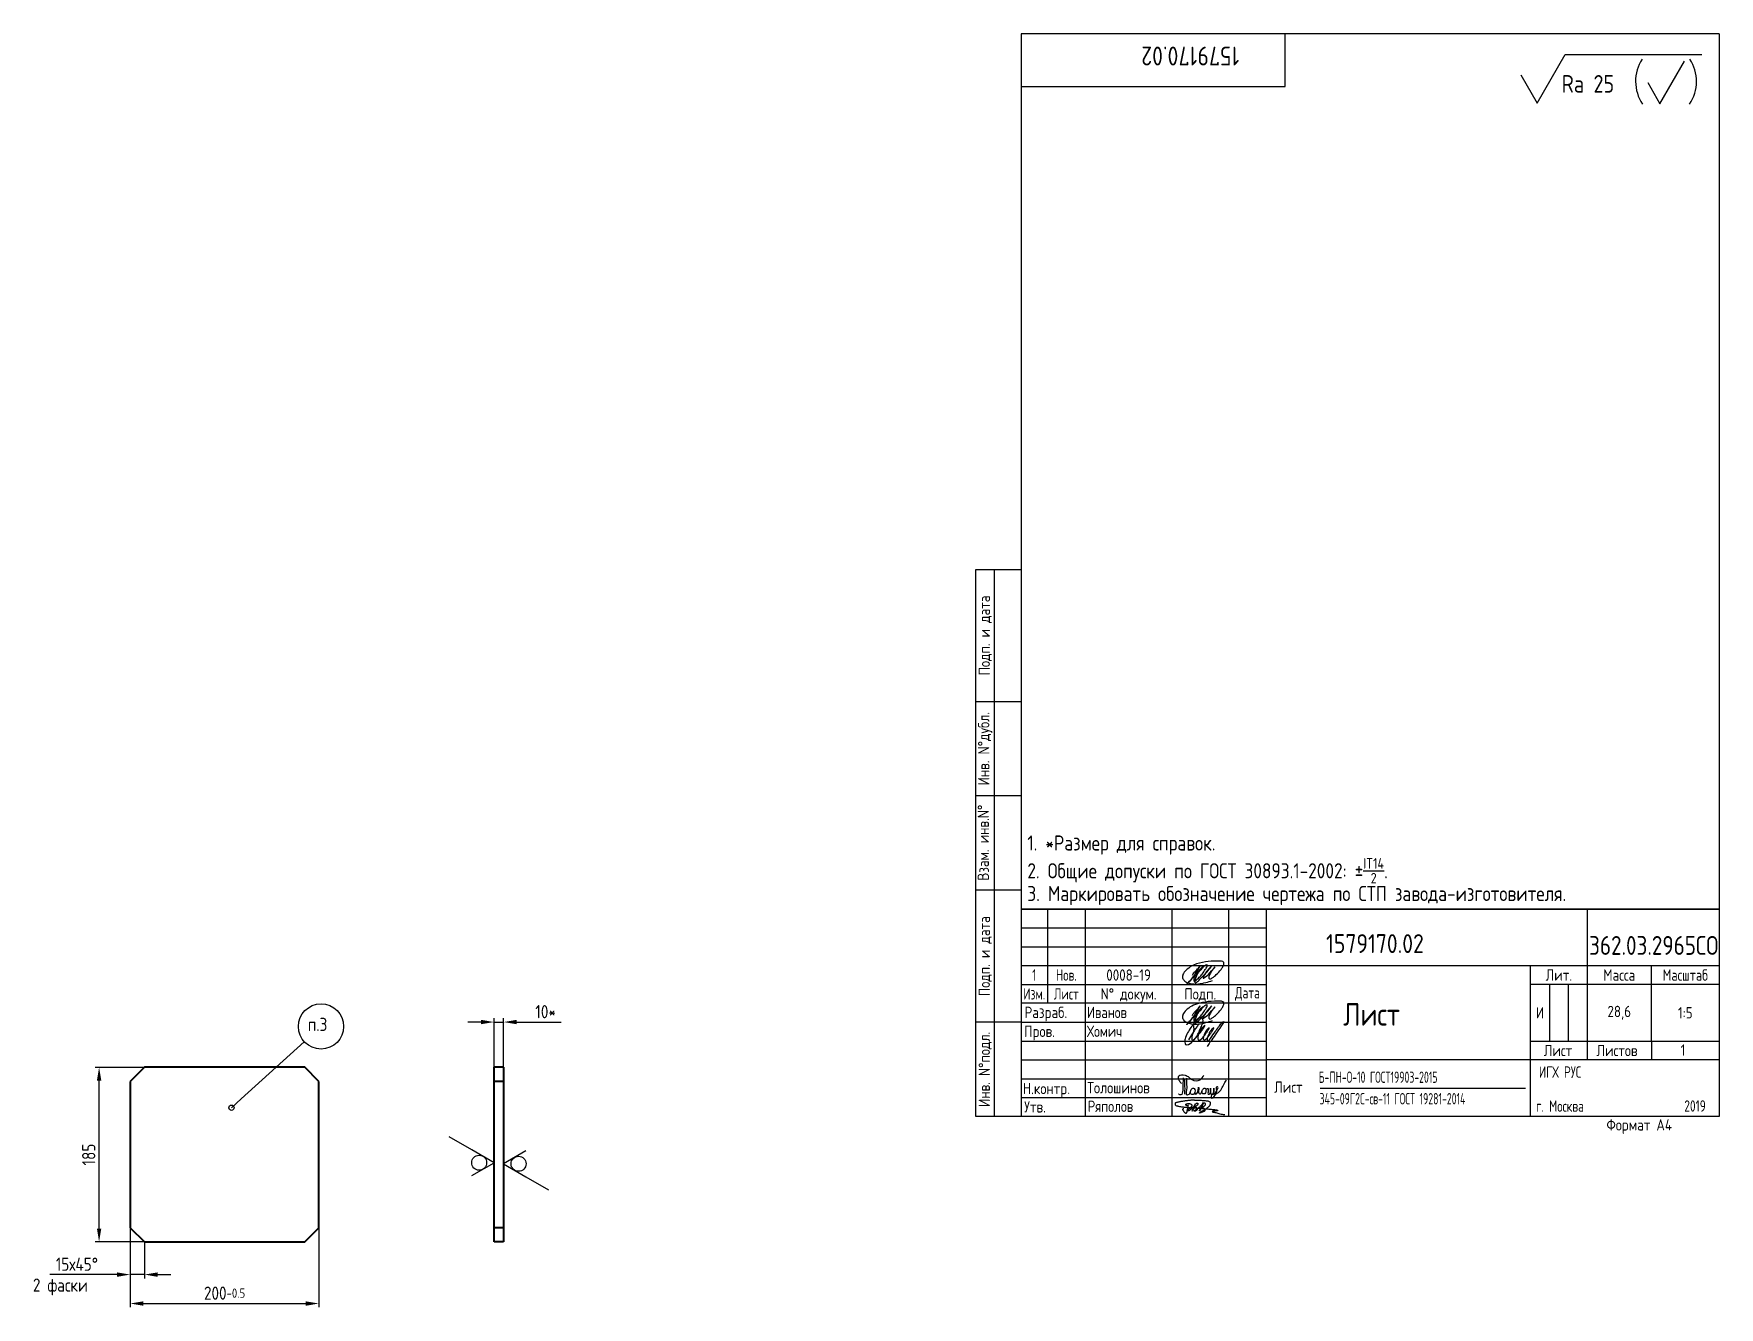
# Model space of a CAD drawing. Header units: millimetres. Extents: x 20 to 467, y 58 to 396.
# The model-space entities are those that its viewports show. They can reach past a viewport. Long polylines and large blocks are cut down to what shows.
import ezdxf
from ezdxf.enums import TextEntityAlignment as Align

# ---------------------------------------------------------------- set-up
doc = ezdxf.new("R2010")
doc.units = ezdxf.units.MM
for name, color, linetype in [('12_SURFACE_FINISH', 7, 'Continuous'), ('Bord', 1, 'Continuous'), ('Cont', 6, 'Continuous'), ('Dim', 7, 'Continuous'), ('Text', 3, 'Continuous'), ('Textb', 6, 'Continuous'), ('Подписи', 10, 'Continuous')]:
    doc.layers.add(name, color=color, linetype=linetype)
doc.layers.add('Con', color=6, linetype='Continuous', lineweight=40)
doc.layers.add('Основные', color=5, linetype='Continuous', lineweight=40)
doc.styles.add('Style1', font='romans.shx', dxfattribs={"width": 0.8})
doc.dimstyles.new('DIMSTYLE_1$0', dxfattribs={"dimtxt": 3.5, "dimasz": 3.5, "dimexe": 1, "dimexo": 0, "dimgap": 1, "dimtad": 1, "dimdec": 1, "dimlfac": 5, "dimtxsty": 'Style1', "dimcen": 0.09, "dimadec": 1, "dimazin": 2, "dimtp": 0.8, "dimtm": 0.8, "dimtfac": 1, "dimtdec": 1, "dimtofl": 0, "dimtmove": 0, "dimatfit": 3, "dimfxl": 1, "dimtolj": 1, "dimarcsym": 0})

# ---------------------------------------------------------------- blocks, each defined once
blk = doc.blocks.new('*D6')
at = {"layer": 'Defpoints', "color": 0, "transparency": 16777216}
for p in [(45.92, 79.06), (95.92, 79.06), (95.92, 58.96)]:
    blk.add_point(p, dxfattribs=at)
at = {"layer": 'Dim', "color": 0, "lineweight": -2, "transparency": 16777216}
for p, q in [((45.92, 79.06), (45.92, 57.96)), ((95.92, 79.06), (95.92, 57.96)), ((49.42, 58.96), (92.42, 58.96))]:
    blk.add_line(p, q, dxfattribs=at)
at = {"layer": 'Dim', "color": 0, "transparency": 16777216}
for points in [[(49.42, 59.54), (49.42, 58.37), (45.92, 58.96)], [(92.42, 59.54), (92.42, 58.37), (95.92, 58.96)]]:
    blk.add_solid(points, dxfattribs=at)
at = {"layer": 'Dim', "color": 0, "transparency": 16777216, "insert": (70.92, 61.71), "char_height": 3.5, "attachment_point": 5, "style": 'Style1'}
blk.add_mtext('\\A1;200{}{\\H0.71x;\\C3;-0.5}', dxfattribs=at)
blk = doc.blocks.new('*D7')
at = {"layer": 'Defpoints', "color": 0, "transparency": 16777216}
for p in [(37.67, 121.56), (49.67, 121.56), (49.67, 75.31)]:
    blk.add_point(p, dxfattribs=at)
at = {"layer": 'Dim', "color": 0, "lineweight": -2, "transparency": 16777216}
for p, q in [((49.67, 121.56), (36.67, 121.56)), ((37.67, 78.81), (37.67, 118.06)), ((49.67, 75.31), (36.67, 75.31))]:
    blk.add_line(p, q, dxfattribs=at)
at = {"layer": 'Dim', "color": 0, "transparency": 16777216}
for points in [[(37.09, 118.06), (38.25, 118.06), (37.67, 121.56)], [(37.09, 78.81), (38.25, 78.81), (37.67, 75.31)]]:
    blk.add_solid(points, dxfattribs=at)
at = {"layer": 'Dim', "color": 0, "transparency": 16777216, "insert": (34.92, 98.44), "char_height": 3.5, "attachment_point": 5, "rotation": 90, "style": 'Style1'}
blk.add_mtext('\\A1;185', dxfattribs=at)
blk = doc.blocks.new('*D4')
at = {"layer": 'Defpoints', "color": 0, "transparency": 16777216}
for p in [(45.92, 79.06), (49.67, 75.31), (45.92, 66.63)]:
    blk.add_point(p, dxfattribs=at)
at = {"layer": 'Dim', "color": 0, "lineweight": -2, "transparency": 16777216}
for p, q in [((45.92, 79.06), (45.92, 65.63)), ((49.67, 75.31), (49.67, 65.63)), ((42.42, 66.63), (24.65, 66.63)), ((49.67, 66.63), (45.92, 66.63)), ((53.17, 66.63), (56.67, 66.63))]:
    blk.add_line(p, q, dxfattribs=at)
at = {"layer": 'Dim', "color": 0, "transparency": 16777216}
for points in [[(42.42, 67.21), (42.42, 66.04), (45.92, 66.63)], [(53.17, 67.21), (53.17, 66.04), (49.67, 66.63)]]:
    blk.add_solid(points, dxfattribs=at)
at = {"layer": 'Dim', "color": 0, "transparency": 16777216, "insert": (31.79, 69.38), "char_height": 3.5, "attachment_point": 5, "style": 'Style1'}
blk.add_mtext('\\A1;15х45%%D', dxfattribs=at)
blk = doc.blocks.new('_DOTBLANK')
at = {"color": 0, "linetype": 'ByBlock'}
blk.add_line((-1, 0), (0, 0), dxfattribs=at)
blk.add_circle((0, 0), 0.2, dxfattribs=at)
blk = doc.blocks.new('*D5')
at = {"layer": 'Defpoints', "color": 0, "transparency": 16777216}
for p in [(144.83, 133.56), (142.33, 121.56), (144.83, 121.56)]:
    blk.add_point(p, dxfattribs=at)
at = {"layer": 'Dim', "color": 0, "lineweight": -2, "transparency": 16777216}
for p, q in [((142.33, 121.56), (142.33, 134.56)), ((144.83, 121.56), (144.83, 134.56)), ((138.83, 133.56), (135.33, 133.56)), ((142.33, 133.56), (144.83, 133.56)), ((148.33, 133.56), (160.1, 133.56))]:
    blk.add_line(p, q, dxfattribs=at)
at = {"layer": 'Dim', "color": 0, "transparency": 16777216}
for points in [[(138.83, 134.15), (138.83, 132.98), (142.33, 133.56)], [(148.33, 134.15), (148.33, 132.98), (144.83, 133.56)]]:
    blk.add_solid(points, dxfattribs=at)
at = {"layer": 'Dim', "color": 0, "transparency": 16777216, "insert": (155.97, 136.31), "char_height": 3.5, "attachment_point": 5, "style": 'Style1'}
blk.add_mtext('\\A1;10*', dxfattribs=at)
blk = doc.blocks.new('A$C63F45750')
at = {"layer": 'Text'}
for points, knots in [([(3.17, 2.37), (3.12, 2.38), (3.04, 2.41), (2.94, 2.5), (2.85, 2.57), (2.79, 2.69), (2.87, 2.77), (2.99, 2.84), (3.16, 2.89), (3.36, 2.93), (3.6, 2.95), (3.82, 2.92), (4.05, 2.87), (4.25, 2.78), (4.45, 2.63), (4.46, 2.42), (4.38, 2.26), (4.28, 2.1), (4.17, 1.94), (4.03, 1.78), (3.89, 1.62), (3.75, 1.52), (3.63, 1.43), (3.49, 1.36), (3.35, 1.3), (3.24, 1.25), (3.16, 1.21), (3.12, 1.15), (3.19, 1.1), (3.27, 1.09), (3.4, 1.07), (3.55, 1.07), (3.72, 1.12), (3.92, 1.19), (4.1, 1.34), (4.26, 1.51), (4.44, 1.65), (4.59, 1.81), (4.74, 1.93), (4.84, 2.04), (4.93, 2.14), (5.07, 2.29), (5.19, 2.53), (5.28, 2.68), (5.35, 2.96), (5.23, 2.66), (5.2, 2.44), (5.04, 2.09), (4.95, 1.81), (4.86, 1.57), (4.75, 1.31), (4.67, 1.12), (4.46, 0.78), (4.62, 1.17), (4.71, 1.45), (4.88, 1.74), (5.01, 2), (5.08, 2.19), (5.19, 2.4), (5.32, 2.58), (5.4, 2.75), (5.52, 2.89), (5.65, 3.04), (5.85, 3.1), (6.02, 3.03), (6.08, 2.87), (6.03, 2.7), (5.9, 2.51), (5.7, 2.37), (5.55, 2.23), (5.4, 2.17), (5.31, 2.12), (5.12, 2.09), (5.35, 2.07), (5.48, 2), (5.64, 1.93), (5.75, 1.8), (5.85, 1.67), (5.89, 1.54), (5.89, 1.37), (5.8, 1.2), (5.63, 1.06), (5.41, 0.94), (5.23, 0.86), (5.02, 0.92), (5.13, 1.1), (5.28, 1.16), (5.44, 1.27), (5.61, 1.36), (5.74, 1.46), (5.86, 1.53), (5.95, 1.61), (6.05, 1.69), (6.15, 1.77), (6.28, 1.87), (6.46, 2.02), (6.65, 2.19), (6.83, 2.37), (6.98, 2.49), (7.11, 2.61), (7.2, 2.74), (7.32, 2.84), (7.42, 2.97), (7.48, 3.08), (7.48, 3.27), (7.34, 3.08), (7.28, 2.94), (7.18, 2.69), (7.1, 2.46), (7, 2.22), (6.93, 1.98), (6.83, 1.78), (6.73, 1.55), (6.67, 1.34), (6.6, 1.14), (6.56, 1.03), (6.39, 0.99), (6.62, 1.33), (6.75, 1.54), (6.93, 1.87), (7.05, 2.08), (7.18, 2.32), (7.33, 2.6), (7.47, 2.89), (7.6, 3.07), (7.79, 3.18), (7.95, 3.01), (8, 2.81), (7.99, 2.62), (7.94, 2.46), (7.83, 2.33), (7.69, 2.22), (7.53, 2.11), (7.37, 2.03), (7.21, 1.99), (7.11, 1.97), (6.89, 1.98), (7.07, 1.94), (7.15, 1.9), (7.27, 1.88), (7.39, 1.84), (7.52, 1.81), (7.62, 1.72), (7.7, 1.62), (7.78, 1.51), (7.83, 1.39), (7.87, 1.26), (7.88, 1.13), (7.86, 0.99), (7.75, 0.88), (7.6, 0.77), (7.4, 0.73), (7.19, 0.66), (6.97, 0.55), (6.71, 0.48), (6.57, 0.44), (6.42, 0.42), (6.52, 0.58), (6.61, 0.64), (6.81, 0.78), (7.06, 0.89), (7.33, 1.04), (7.55, 1.16), (7.7, 1.24), (7.84, 1.32), (7.99, 1.43), (8.21, 1.58), (8.48, 1.76), (8.74, 1.95), (8.97, 2.12), (9.1, 2.29), (9.23, 2.44), (9.3, 2.6), (9.37, 2.74), (9.42, 2.92), (9.45, 3.13), (9.21, 3.48), (8.67, 3.59), (8.09, 3.63), (7.57, 3.66), (7.06, 3.74), (6.57, 3.75), (6.09, 3.74), (5.67, 3.78), (5.28, 3.78), (4.96, 3.81), (4.65, 3.83), (4.31, 3.82), (3.97, 3.79), (3.61, 3.74), (3.22, 3.67), (2.86, 3.66), (2.53, 3.61), (2.18, 3.52), (1.78, 3.54), (1.38, 3.37), (0.96, 3.35), (0.58, 3.24), (0.25, 3.19), (0.03, 3.06), (-0.03, 2.83), (0.02, 2.6), (0.26, 2.38), (0.59, 2.33), (1, 2.2), (1.48, 2.15), (1.93, 2.05), (2.35, 2.02), (2.72, 2.01), (3.11, 1.94), (3.68, 1.94), (4.25, 1.83), (4.91, 1.87), (5.53, 1.76), (6.13, 1.72), (6.73, 1.71), (7.32, 1.62), (7.99, 1.55), (8.64, 1.54), (9.16, 1.46), (9.61, 1.42), (10.03, 1.4), (10.41, 1.32), (10.73, 1.29), (11.01, 1.24), (11.18, 1.23), (11.42, 1.14), (11.18, 1.06), (11.01, 1.03), (10.71, 0.98), (10.37, 0.92), (10.1, 0.91), (9.65, 0.75), (10.22, 0.67), (10.54, 0.59), (11.08, 0.47), (11.61, 0.35), (12.17, 0.15), (12.64, 0.08), (12.98, 0.03), (13.11, 0.01), (13.18, 0)], [0, 0, 0, 0, 0.153866, 0.270441, 0.388867, 0.510533, 0.592156, 0.71333, 0.90842, 1.11344, 1.349254, 1.61246, 1.782219, 2.047249, 2.291879, 2.451528, 2.651081, 2.806158, 3.017979, 3.227348, 3.462381, 3.633009, 3.75766, 3.920516, 4.080796, 4.214529, 4.291786, 4.349969, 4.397594, 4.50822, 4.594826, 4.799244, 4.954392, 5.128468, 5.437537, 5.632649, 5.842485, 6.094987, 6.293219, 6.410959, 6.551192, 6.687808, 7.022147, 7.294342, 7.425356, 7.52079, 7.946481, 8.313051, 8.59833, 8.833695, 9.090496, 9.427695, 9.601191, 9.883219, 10.093306, 10.673943, 10.798776, 10.974628, 11.287247, 11.486184, 11.648652, 11.848902, 12.027194, 12.25348, 12.40059, 12.537783, 12.716293, 12.91523, 13.208551, 13.438489, 13.549668, 13.67779, 13.77127, 13.930001, 14.029091, 14.272112, 14.434836, 14.547084, 14.739051, 14.830983, 15.061241, 15.268922, 15.500489, 15.788979, 15.879568, 16.024283, 16.221854, 16.418714, 16.593102, 16.783247, 16.91018, 17.018213, 17.135263, 17.278205, 17.430482, 17.620087, 17.979626, 18.191789, 18.388716, 18.565718, 18.714854, 18.857929, 19.039974, 19.171375, 19.283034, 19.400085, 19.618058, 19.882245, 20.150781, 20.377854, 20.649532, 20.89723, 21.042543, 21.40016, 21.557817, 21.667145, 21.752781, 21.926256, 22.412297, 22.813145, 22.961412, 23.171289, 23.607257, 23.940428, 24.110007, 24.291214, 24.48084, 24.697609, 24.904078, 25.034245, 25.218018, 25.407651, 25.573473, 25.787447, 25.930292, 26.051316, 26.18846, 26.285312, 26.406799, 26.52425, 26.630463, 26.793722, 26.898606, 27.029313, 27.171012, 27.314101, 27.419918, 27.580557, 27.709367, 27.829268, 28.024364, 28.266961, 28.41242, 28.705761, 28.989137, 29.187748, 29.233768, 29.332802, 29.529535, 29.667094, 30.039923, 30.332117, 30.61061, 30.769982, 30.856778, 31.109923, 31.313488, 31.656425, 32.066331, 32.296628, 32.49714, 32.710276, 32.891468, 33.014834, 33.177747, 33.444503, 33.618009, 34.409008, 34.914636, 35.419802, 35.95397, 36.458179, 36.88069, 37.388403, 37.738353, 38.034261, 38.353468, 38.693154, 39.037638, 39.391136, 39.787481, 40.203773, 40.488977, 40.784975, 41.26625, 41.668005, 42.070065, 42.499388, 42.869834, 43.079573, 43.213439, 43.554591, 43.717296, 44.153724, 44.506336, 45.019111, 45.587859, 45.90191, 46.270392, 46.703958, 47.093115, 47.952647, 48.44014, 49.079253, 49.808223, 50.268654, 50.851051, 51.604831, 52.298429, 52.776925, 53.1907, 53.661988, 54.042386, 54.348524, 54.616841, 54.853814, 54.983777, 55.126096, 55.333328, 55.613101, 56.008732, 56.315809, 56.59982, 56.87931, 57.399251, 57.889617, 58.432507, 59.066698, 59.660314, 59.862668, 60.07277, 60.07277, 60.07277, 60.07277]), ([(2.31, 1.53), (2.26, 1.52), (2.17, 1.51), (2.06, 1.48), (1.93, 1.38), (2.07, 1.25), (2.14, 1.11), (2.26, 0.93), (2.39, 0.72), (2.57, 0.54), (2.71, 0.44), (2.86, 0.4), (3.02, 0.43), (3.14, 0.54), (3.21, 0.79), (3.25, 1.07), (3.31, 1.4), (3.35, 1.67), (3.38, 1.92), (3.47, 2.19), (3.5, 2.43), (3.54, 2.59), (3.56, 2.64)], [0, 0, 0, 0, 0.15847, 0.269731, 0.363591, 0.555514, 0.688037, 0.848606, 1.204359, 1.433632, 1.58673, 1.729549, 1.880686, 2.057874, 2.19169, 2.63505, 2.928153, 3.184121, 3.441863, 3.696117, 4.025873, 4.178055, 4.178055, 4.178055, 4.178055])]:
    blk.add_open_spline(points, degree=3, knots=knots, dxfattribs=at)
blk = doc.blocks.new('A$C4F4A4F5D')
at = {"layer": 'Основные', "lineweight": 25}
for points, knots in [([(0.76, 2.84), (0.53, 3.07), (0.02, 3.58), (-0.25, 5.26), (1.65, 5.12), (2.72, 4.57), (3.71, 3.46), (5.71, 3.44), (6.39, 4.52), (6.67, 4.97)], [0, 0, 0, 0, 0.995549, 2.196439, 3.853213, 4.970011, 6.02292, 8.170898, 9.705386, 9.705386, 9.705386, 9.705386]), ([(1.19, 4.34), (1.17, 3.4), (1.13, 2.06), (0.98, -0.44), (0.2, -0.16), (0.03, -0.03), (0, 0)], [0, 0, 0, 0, 3.274293, 4.654149, 5.171803, 5.30168, 5.30168, 5.30168, 5.30168]), ([(1.58, 3.74), (1.58, 3.25), (1.58, 2.32), (1.61, 1.07), (1.55, 0.31), (1.53, 0)], [0, 0, 0, 0, 1.453969, 2.804084, 3.740223, 3.740223, 3.740223, 3.740223]), ([(2.1, 4.21), (2.1, 3.72), (2.08, 2.67), (2.22, 1.45), (1.71, -0.56), (3.23, 0.14), (3.06, 1.09), (3.85, 1.74), (4.43, 1.17), (4.31, 0.54), (4.11, -0.15), (3.33, -0.21), (3.11, 0.28), (3.13, 0.53), (3.14, 0.66)], [0, 0, 0, 0, 1.402041, 3.063923, 4.415037, 5.298701, 6.374637, 7.087927, 7.603499, 8.330482, 8.911132, 9.613125, 9.996533, 10.366919, 10.366919, 10.366919, 10.366919]), ([(4.28, 0.44), (4.31, 0.37), (4.37, 0.25), (4.41, 0.06), (4.62, -0.05), (5, 0.18), (5.14, 0.84), (5.2, 1.3), (5.31, 2.06), (5.31, 1.17), (5.3, 0.78), (5.2, 0.26), (5.58, -0.01), (5.91, 0.16), (6.08, 0.5), (6.26, 0.9), (6.43, 1.31), (6.72, 1.59), (7.17, 1.58), (7.18, 1.05), (7.31, 0.57), (6.99, 0.02), (6.34, -0.02), (6.17, 0.51), (6.24, 0.79), (6.27, 0.92)], [0, 0, 0, 0, 0.247339, 0.413433, 0.559308, 0.874045, 1.558567, 2.392422, 2.645523, 3.22433, 3.719885, 4.231527, 4.573657, 4.879974, 5.190145, 5.704595, 6.19318, 6.529505, 6.863422, 7.269696, 7.83948, 8.395909, 8.926487, 9.378613, 9.791445, 9.791445, 9.791445, 9.791445]), ([(7.18, 1.27), (7.27, 1.3), (7.44, 1.37), (7.78, 1.56), (7.87, 1.06), (7.83, 0.71), (7.66, -0.05), (8.07, 0.01), (8.43, 0.12), (8.39, 0.68), (8.46, 1.9), (8.39, 0.94), (8.43, 0.6), (8.37, 0.05), (8.74, 0.07), (9.11, -0.03), (9.26, 0.49), (9.33, 0.95), (9.27, 1.34), (9.32, 1.77), (9.28, 0.91), (9.34, 0.6), (9.2, 0.14), (9.65, -0.01), (9.83, 0.61), (10.14, 1.03), (10.6, 1.72), (9.95, 2.11), (9.91, 1.23), (10.07, 0.69), (9.92, 0), (9.35, -0.37), (8.95, -1.56), (8.34, 0.07), (10.28, -0.02), (11.26, 1.1), (11.82, 2.15), (12.24, 3.04), (12.52, 3.46), (12.65, 3.65)], [0, 0, 0, 0, 0.305783, 0.619019, 0.796582, 1.5526, 2.082394, 2.34716, 2.5822, 3.136594, 4.040413, 4.363654, 5.267311, 5.441668, 5.78494, 6.114287, 6.466434, 7.104395, 7.620812, 7.679251, 8.272982, 8.692439, 9.1059, 9.338721, 9.784511, 10.568279, 11.297869, 11.566962, 12.285888, 12.851793, 13.545205, 14.102749, 15.055561, 15.671649, 17.422398, 18.699613, 20.16544, 20.963871, 21.66672, 21.66672, 21.66672, 21.66672])]:
    blk.add_open_spline(points, degree=3, knots=knots, dxfattribs=at)
blk = doc.blocks.new('SYM_68_BL11', base_point=(382.01, 276.36))
at = {"layer": '12_SURFACE_FINISH', "color": 2, "linetype": 'Continuous'}
for p, q in [((361.75, 271.02), (369.18, 283.91)), ((369.18, 283.91), (405.36, 283.91)), ((397.52, 276.47), (400.77, 282.09)), ((357.42, 278.52), (361.75, 271.02)), ((391.02, 276.47), (394.27, 270.84)), ((394.27, 270.84), (397.52, 276.47))]:
    blk.add_line(p, q, dxfattribs=at)
for centre, start, end in [((398.55, 276.79), 146.7128, 214.1116), ((393.23, 276.79), 325.8884, 33.2872)]:
    blk.add_arc(centre, 10.74, start, end, dxfattribs=at)
at = {"layer": '12_SURFACE_FINISH', "color": 2, "linetype": 'Continuous', "style": 'Style1', "width": 0.8}
blk.add_text('Ra 25', height=4.667, dxfattribs=at).set_placement((368.23, 273.79))

msp = doc.modelspace()

# ---------------------------------------------------------------- linework, layer by layer
at = {"color": 7, "linetype": 'Continuous'}
msp.add_circle((96.460967, 132.396689), 6, dxfattribs=at)
at = {"layer": '12_SURFACE_FINISH', "color": 2, "linetype": 'Continuous'}
for p, q in [((142.333427, 96.271992), (142.333427, 117.813491)), ((144.833427, 105.876504), (144.833427, 117.813491)), ((136.403162, 99.695832), (130.451942, 103.131771)), ((142.333427, 96.271992), (136.403162, 99.695832)), ((150.763692, 99.413792), (144.833427, 95.989951)), ((136.403162, 92.848152), (142.333427, 96.271992)), ((144.833427, 95.989951), (150.763692, 92.566111)), ((150.763692, 92.566111), (156.714912, 89.130173))]:
    msp.add_line(p, q, dxfattribs=at)
for centre in [(138.364677, 96.271992), (148.802177, 95.989951)]:
    msp.add_circle(centre, 1.984375, dxfattribs=at)
at = {"layer": 'Bord'}
for p, q in [((281.926835, 158.524688), (346.926835, 158.524688)), ((281.926835, 153.524688), (346.926835, 153.524688)), ((281.926835, 148.524688), (346.926835, 148.524688)), ((421.926835, 143.524688), (421.926835, 128.524688)), ((426.926835, 143.524688), (426.926835, 128.524688)), ((281.926835, 133.524688), (346.926835, 133.524688)), ((281.926835, 128.524688), (346.926835, 128.524688)), ((281.926835, 123.524688), (346.926835, 123.524688)), ((281.926835, 118.524688), (346.926835, 118.524688)), ((281.926835, 113.524688), (346.926835, 113.524688))]:
    msp.add_line(p, q, dxfattribs=at)
at = {"layer": 'Con', "linetype": 'Continuous'}
for p, q in [((49.670723, 121.563491), (45.920723, 117.813491)), ((92.170723, 121.563491), (49.670723, 121.563491)), ((95.920723, 117.813491), (92.170723, 121.563491)), ((142.333427, 75.313491), (142.333427, 121.563491)), ((144.833427, 121.563491), (142.333427, 121.563491)), ((144.833427, 121.563491), (144.833427, 75.313491)), ((45.920723, 117.813491), (45.920723, 79.063491)), ((95.920723, 79.063491), (95.920723, 117.813491)), ((144.833427, 117.813491), (142.333427, 117.813491)), ((45.920723, 79.063491), (49.670723, 75.313491)), ((92.170723, 75.313491), (95.920723, 79.063491)), ((144.833427, 79.063491), (142.333427, 79.063491)), ((49.670723, 75.313491), (92.170723, 75.313491)), ((144.833427, 75.313491), (142.333427, 75.313491))]:
    msp.add_line(p, q, dxfattribs=at)
at = {"layer": 'Cont'}
for p, q in [((466.926835, 395.524688), (281.926835, 395.524688)), ((281.926835, 395.524688), (281.926835, 108.524688)), ((351.926835, 381.524688), (351.926835, 395.524688)), ((466.926835, 395.524688), (466.926835, 108.524688)), ((466.926835, 395.524688), (466.926835, 108.524688)), ((281.926835, 381.524688), (351.926835, 381.524688)), ((269.926835, 108.524688), (269.926835, 253.524688)), ((269.926835, 253.524688), (281.926835, 253.524688)), ((274.926835, 108.524688), (274.926835, 253.524688)), ((269.926835, 218.524688), (281.926835, 218.524688)), ((281.926835, 193.524688), (269.926835, 193.524688)), ((281.926835, 168.524688), (269.926835, 168.524688)), ((281.926835, 163.524688), (466.926835, 163.524688)), ((466.926835, 163.524688), (281.926835, 163.524688)), ((288.926835, 163.524688), (288.926835, 138.524688)), ((298.926835, 163.524688), (298.926835, 108.524688)), ((321.926835, 108.524688), (321.926835, 163.524688)), ((336.926835, 163.524688), (336.926835, 108.524688)), ((346.926835, 108.524688), (346.926835, 163.524688)), ((431.926835, 163.524688), (431.926835, 128.524688)), ((346.926835, 148.524688), (466.926835, 148.524688)), ((416.926835, 108.524688), (416.926835, 148.524688)), ((448.926835, 128.524688), (448.926835, 148.524688)), ((281.926835, 143.524688), (346.926835, 143.524688)), ((466.926835, 143.524688), (416.926835, 143.524688)), ((346.926835, 138.524688), (281.926835, 138.524688)), ((281.926835, 133.524688), (269.926835, 133.524688)), ((416.926835, 128.524688), (466.926835, 128.524688)), ((431.926835, 128.524688), (431.926835, 123.524688)), ((448.926835, 128.524688), (448.926835, 123.524688)), ((466.926835, 123.524688), (346.926835, 123.524688)), ((281.926835, 108.524688), (269.926835, 108.524688)), ((466.926835, 108.524688), (281.926835, 108.524688))]:
    msp.add_line(p, q, dxfattribs=at)
at = {"layer": 'Dim', "linetype": 'Continuous'}
msp.add_lwpolyline([(75.320937, 113.197572), (92.019331, 128.362849)], dxfattribs=at)
at = {"layer": 'Text'}
msp.add_line((361.141504, 116.043234), (415.548484, 116.043234), dxfattribs=at)
at = {"layer": 'Подписи'}
for points, knots in [([(330.217091, 148.322583), (329.725959, 147.874997), (328.867438, 147.092596), (328.059096, 145.80643), (327.569691, 144.948281), (327.801297, 144.307446), (328.499756, 144.837318), (329.1061, 145.319332), (330.014928, 146.341924), (330.688373, 147.399935), (331.148138, 148.038784), (331.357847, 148.821856), (330.622412, 148.517445), (330.063855, 148.09363), (329.441819, 147.261208), (328.762214, 146.586336), (328.40521, 145.775408), (328.072587, 144.981816), (327.972592, 144.429379), (328.015277, 143.825585), (328.742569, 144.315126), (329.421807, 145.037796), (330.726402, 146.304323), (331.60938, 147.241588), (332.997389, 149.137068), (330.979986, 146.83598), (330.609336, 146.346282), (330.067376, 144.994432), (331.435759, 146.023829), (331.798129, 146.436688), (333.875749, 148.762954), (332.429598, 147.207762), (332.050245, 146.399027), (331.547438, 145.590776), (331.855537, 144.797934), (332.868244, 145.438882), (333.748298, 146.171542), (334.770973, 147.225518), (335.439918, 148.232729), (336.032856, 149.729983), (333.191984, 149.771582), (330.913953, 149.559095), (327.938513, 148.967103), (326.050225, 147.725569), (324.955566, 146.65729), (324.586363, 145.500296), (325.066739, 144.435299), (326.119984, 143.922778), (327.444823, 143.61356), (329.037305, 143.632021), (330.832384, 143.992924), (332.030257, 144.382477), (332.612644, 144.571872)], [0, 0, 0, 0, 1.9755003058, 3.4532655901, 4.5996818389, 4.791472675, 5.1452375558, 6.4973846047, 7.6642721628, 9.0943063479, 10.114998139, 10.4597616246, 10.8115623888, 11.7920416686, 12.9597431511, 13.7676755857, 14.6604124839, 15.6050306156, 16.2454480121, 16.5720312816, 16.925794956, 18.1469007254, 20.185043749, 21.7893309009, 22.9510094769, 24.6267432072, 26.592473741, 27.0355578673, 27.4505844085, 30.0173640127, 31.4578119876, 32.5948328038, 33.885024293, 34.8044903629, 35.1920743722, 35.9844405449, 37.3730679663, 39.2077815611, 40.0665527497, 41.2487241093, 42.8519812036, 46.1968048054, 49.4054982102, 51.4228304852, 52.9586065349, 53.9067104121, 54.8595111752, 56.1758952969, 57.2489188692, 58.9506085164, 60.8911350828, 62.727304008, 62.727304008, 62.727304008, 62.727304008]), ([(327.338572, 145.946859), (327.493687, 146.234033), (327.850233, 146.894133), (328.656404, 147.437157), (329.919266, 149.381489), (327.713416, 145.778707), (327.069531, 144.918307), (325.260025, 142.804233), (327.413799, 145.429112), (328.314959, 146.165214), (328.821446, 146.578932)], [0, 0, 0, 0, 0.9496870478, 2.182955251, 3.2119337557, 5.8438975301, 8.0893629443, 9.2953032315, 11.1822639311, 13.6038184395, 13.6038184395, 13.6038184395, 13.6038184395]), ([(330.217091, 137.703483), (329.725959, 137.255897), (328.867438, 136.473496), (328.059096, 135.187329), (327.569691, 134.329181), (327.801297, 133.688346), (328.499756, 134.218218), (329.1061, 134.700232), (330.014928, 135.722824), (330.688373, 136.780835), (331.148138, 137.419684), (331.357847, 138.202756), (330.622412, 137.898345), (330.063855, 137.474529), (329.441819, 136.642108), (328.762214, 135.967236), (328.40521, 135.156308), (328.072587, 134.362716), (327.972592, 133.810279), (328.015277, 133.206485), (328.742569, 133.696026), (329.421807, 134.418696), (330.726402, 135.685223), (331.60938, 136.622488), (332.997389, 138.517968), (330.979986, 136.21688), (330.609336, 135.727182), (330.067376, 134.375332), (331.435759, 135.404729), (331.798129, 135.817588), (333.875749, 138.143854), (332.429598, 136.588661), (332.050245, 135.779927), (331.547438, 134.971676), (331.855537, 134.178834), (332.868244, 134.819782), (333.748298, 135.552441), (334.770973, 136.606418), (335.439918, 137.613629), (336.032856, 139.110883), (333.191984, 139.152482), (330.913953, 138.939995), (327.938513, 138.348003), (326.050225, 137.106469), (324.955566, 136.03819), (324.586363, 134.881196), (325.066739, 133.816198), (326.119984, 133.303677), (327.444823, 132.99446), (329.037305, 133.012921), (330.832384, 133.373824), (332.030257, 133.763377), (332.612644, 133.952772)], [0, 0, 0, 0, 1.9755003058, 3.4532655901, 4.5996818389, 4.791472675, 5.1452375558, 6.4973846047, 7.6642721628, 9.0943063479, 10.114998139, 10.4597616246, 10.8115623888, 11.7920416686, 12.9597431511, 13.7676755857, 14.6604124839, 15.6050306156, 16.2454480121, 16.5720312816, 16.925794956, 18.1469007254, 20.185043749, 21.7893309009, 22.9510094769, 24.6267432072, 26.592473741, 27.0355578673, 27.4505844085, 30.0173640127, 31.4578119876, 32.5948328038, 33.885024293, 34.8044903629, 35.1920743722, 35.9844405449, 37.3730679663, 39.2077815611, 40.0665527497, 41.2487241093, 42.8519812036, 46.1968048054, 49.4054982102, 51.4228304852, 52.9586065349, 53.9067104121, 54.8595111752, 56.1758952969, 57.2489188692, 58.9506085164, 60.8911350828, 62.727304008, 62.727304008, 62.727304008, 62.727304008]), ([(327.636957, 132.640116), (327.677206, 132.054141), (327.763005, 130.805021), (327.0136, 129.723879), (327.345489, 128.441676), (328.656988, 129.806798), (329.091735, 131.026303), (329.904417, 132.835392), (330.362407, 133.992712), (329.616244, 134.988331), (328.143202, 133.748896), (326.836195, 132.122636), (325.55992, 129.914104), (325.222726, 128.32682), (325.612389, 127.157674), (327.223328, 128.117895), (328.331007, 129.516495), (329.55141, 130.896853), (330.317426, 131.948354), (330.958411, 133.172004), (329.943868, 132.033874), (329.27342, 131.176297), (328.752385, 130.171084), (328.801184, 128.425781), (330.159492, 129.377338), (330.623161, 130.25362), (331.314864, 130.981822), (332.126574, 132.558224), (330.624425, 130.978417), (330.498614, 130.058159), (330.120692, 129.267113), (330.375935, 128.637143), (331.257585, 129.370087), (331.823944, 130.043843), (332.389038, 130.898949), (333.379084, 132.354358), (332.282843, 131.541189), (331.8576, 130.831979), (331.451373, 129.827601), (331.166213, 129.10271), (331.27935, 128.057177), (333.004766, 130.51445), (333.783613, 131.583086), (334.863861, 133.115878), (336.529864, 134.585204), (332.7951, 129.439888), (331.697172, 127.769007), (331.235844, 127.066935)], [0, 0, 0, 0, 1.694376966, 3.6118909173, 4.0773596193, 4.6044696891, 7.711907399, 8.8845575327, 10.5530205402, 11.0203133554, 12.0859440855, 14.8694269074, 18.302411864, 19.1950251345, 19.7973117892, 21.4479572782, 22.8457630108, 25.8335957441, 26.3838687116, 27.2553548311, 28.2725305527, 28.9079719656, 30.992725245, 31.7632380885, 32.8060583068, 34.2658968047, 35.0531587867, 36.1698697357, 37.3772043154, 38.7746868275, 39.5744284943, 39.8573709122, 40.4469005929, 41.9893109515, 42.8461580132, 44.0823139947, 44.7012102176, 45.6742939846, 46.9142556856, 47.7497256359, 48.2121396249, 49.3233803804, 53.08453821, 54.4889328136, 54.7941499451, 59.2738171203, 62.5201202604, 62.5201202604, 62.5201202604, 62.5201202604]), ([(327.338572, 135.327759), (327.493687, 135.614933), (327.850233, 136.275033), (328.656404, 136.818057), (329.919266, 138.762389), (327.713416, 135.159606), (327.069531, 134.299207), (325.260025, 132.185133), (327.413799, 134.810012), (328.314959, 135.546114), (328.821446, 135.959832)], [0, 0, 0, 0, 0.9496870478, 2.182955251, 3.2119337557, 5.8438975301, 8.0893629443, 9.2953032315, 11.1822639311, 13.6038184395, 13.6038184395, 13.6038184395, 13.6038184395]), ([(328.980144, 132.96927), (328.446697, 132.207156), (327.508619, 130.866964), (326.659869, 129.468675), (326.29377, 128.865538)], [0, 0, 0, 0, 2.7898194356, 4.9059520561, 4.9059520561, 4.9059520561, 4.9059520561])]:
    msp.add_open_spline(points, degree=3, knots=knots, dxfattribs=at)

# ---------------------------------------------------------------- block references
at = {"layer": '12_SURFACE_FINISH', "color": 2, "linetype": 'Continuous'}
msp.add_blockref('SYM_68_BL11', (438.944352, 382.472124), dxfattribs=at)
at = {"layer": 'Cont'}
msp.add_blockref('A$C63F45750', (322.733046, 109.020342), dxfattribs=at)
at = {"layer": 'Dim', "linetype": 'Continuous', "xscale": 3.500000000000001, "yscale": 3.500000000000001, "zscale": 3.500000000000001, "rotation": 222.24534396728345}
msp.add_blockref('_DOTBLANK', (72.729982, 110.844499), dxfattribs=at)
at = {"layer": 'Подписи'}
msp.add_blockref('A$C4F4A4F5D', (323.688521, 114.471186), dxfattribs=at)

# ---------------------------------------------------------------- texts
at = {"color": 2, "linetype": 'Continuous', "style": 'Style1', "width": 0.8}
msp.add_text('п.3', height=3.4999996, dxfattribs=at).set_placement((92.971169, 131.190584))
at = {"layer": 'Dim', "insert": (18.278831, 65.594988), "char_height": 3.5, "width": 21.7, "attachment_point": 1, "style": 'Style1'}
msp.add_mtext(' 2 фаски', dxfattribs=at)
at = {"layer": 'Text', "style": 'Style1', "width": 0.8}
for s, p in [('Подп. и дата', (272.426835, 236.024688)), ('Инв. N%%dдубл.', (272.426835, 206.024688)), ('Взам. инв.N%%d ', (271.925053, 181.904265)), ('Подп. и дата', (272.426835, 151.024688)), ('Инв. N%%dподл.', (272.426835, 121.024688))]:
    msp.add_text(s, height=3, rotation=90, dxfattribs=at).set_placement(p, align=Align.MIDDLE)
at = {"layer": 'Text', "style": 'Style1'}
for s, height, width, p in [('1579170.02', 5, 0.8, (362.741868, 151.859413)), ('Лист', 6, 0.8, (367.289971, 132.608584)), ('Разpаб.', 3, 0.8, (282.846553, 134.626544)), ('Иванов', 3, 0.77, (299.413125, 134.62345)), ('Пpов.', 3, 0.8, (282.762773, 129.602323)), ('Хомич', 3, 0.77, (299.413125, 129.62345)), ('Н.контp.', 3, 0.8, (282.389554, 114.445924)), ('Толошинов', 3, 0.8, (299.48113, 114.658835)), ('Лист', 3, 0.8, (349.008358, 114.824947)), ('Б-ПН-О-10 ГОСТ19903-2015', 3, 0.6, (360.802315, 117.446522)), ('Утв.', 3, 0.8, (282.762773, 109.589178)), ('Ряполов', 3, 0.77, (299.611713, 109.736831)), ('345-09Г2С-св-11 ГОСТ 19281-2014', 3, 0.6, (361.022252, 111.742633)), ('г. Москва', 3, 0.7, (418.382003, 109.776912)), ('Фоpмат А4', 3, 0.8, (437.03532, 104.811725))]:
    msp.add_text(s, height=height, dxfattribs=dict(at, width=width)).set_placement(p)
at = {"layer": 'Text', "style": 'Style1', "width": 0.593724}
msp.add_text('362.03.2965СО', height=5, dxfattribs=at).set_placement((432.440964, 151.371994), (466.650791, 151.371994), align=Align.FIT)
at = {"layer": 'Text', "style": 'Style1'}
for s, width, p in [('1', 0.7, (285.426835, 146.024688)), ('Нов.', 0.7, (293.926835, 146.024688)), ('0008-19', 0.8, (310.426835, 146.024688)), ('Лит.', 0.8, (424.426835, 146.024688)), ('Масса', 0.8, (440.426835, 146.024688)), ('Масштаб', 0.75, (457.926835, 146.024688)), ('Изм.', 0.7, (285.426835, 141.024688)), ('Лист', 0.7, (293.926835, 141.024688)), ('N%%d докум.', 0.8, (310.426835, 141.024688)), ('Подп.', 0.8, (329.426835, 141.024688)), ('Лист', 0.8, (424.198675, 126.024688)), ('Листов', 0.8, (439.825791, 126.024688))]:
    msp.add_text(s, height=3, dxfattribs=dict(at, width=width)).set_placement(p, align=Align.MIDDLE_CENTER)
at = {"layer": 'Text', "style": 'Style1', "width": 0.7}
for s, p in [('Дата', (341.926835, 141.024688)), ('ИГХ РУС', (424.765035, 120.315547))]:
    msp.add_text(s, height=3, dxfattribs=at).set_placement(p, align=Align.MIDDLE)
at = {"layer": 'Text', "linetype": 'Continuous', "insert": (283.602148, 183.018458), "char_height": 4, "width": 184.92574399, "attachment_point": 1, "line_spacing_factor": 0.9, "style": 'Style1'}
msp.add_mtext('\\A1;1. *Размер для справок.\\P2. Общие допуски по ГОСТ 30893.1-2002: ±{\\H0.7x;\\SIT14/2;}.\\P3. Маркировать обозначение чертежа по СТП завода-изготовителя.', dxfattribs=at)
at = {"layer": 'Text', "style": 'Style1', "width": 0.8}
for tag, text, p in [('И', 'И', (419.412302, 136.024688)), ('28,6', '', (440.426835, 136.024688)), ('1:5', '', (457.926835, 136.024688))]:
    msp.add_attdef(tag, text=text, height=3, dxfattribs=at).set_placement(p, align=Align.MIDDLE)
msp.add_attdef('1', text='', height=3, dxfattribs=at).set_placement((457.3308, 126.154548), align=Align.MIDDLE_CENTER)
at = {"layer": 'Text', "style": 'Style1', "width": 0.7}
msp.add_attdef('2019', (457.653339, 109.812317), '', height=3, dxfattribs=at)
at = {"layer": 'Textb', "style": 'Style1', "width": 0.8}
msp.add_text('1579170.02', height=5, rotation=180, dxfattribs=at).set_placement((339.721771, 392.103949))

# ---------------------------------------------------------------- dimensions: what is measured, and where the dimension line sits
at = {"layer": 'Dim'}
dim = msp.add_linear_dim(base=(144.833427, 133.563491), p1=(142.333427, 121.563491), p2=(144.833427, 121.563491), text='<>*', dimstyle='DIMSTYLE_1$0', override={"dimdec": 4, "dimlfac": 4, "dimtofl": 1}, dxfattribs=at)
dim.commit()
dim.dimension.update_dxf_attribs({"geometry": '*D5', "text_midpoint": (155.96676, 133.563491), "dimtype": 160})
dim = msp.add_linear_dim(base=(37.670723, 121.563491), p1=(49.670723, 75.313491), p2=(49.670723, 121.563491), angle=90, dimstyle='DIMSTYLE_1$0', override={"dimdec": 4, "dimlfac": 4, "dimpost": ''}, dxfattribs=at)
dim.commit()
dim.dimension.update_dxf_attribs({"geometry": '*D7', "text_midpoint": (34.920723, 98.438491)})
for base, p1, p2, text, override, picture, middle in [((45.920723, 66.625066), (49.670723, 75.313491), (45.920723, 79.063491), '<>х45%%D', {"dimdec": 4, "dimlfac": 4, "dimtofl": 1}, '*D4', (31.78739, 69.375066)), ((95.920723, 58.957752), (45.920723, 79.063491), (95.920723, 79.063491), '<>{}{\\H0.71x;\\C3;-0.5}', {"dimdec": 4, "dimlfac": 4, "dimpost": '', "dimtp": 0, "dimtm": 0.5, "dimtdec": 1, "dimtzin": 8}, '*D6', (70.920723, 61.707752))]:
    dim = msp.add_linear_dim(base=base, p1=p1, p2=p2, text=text, dimstyle='DIMSTYLE_1$0', override=override, dxfattribs=at)
    dim.commit()
    dim.dimension.update_dxf_attribs({"geometry": picture, "text_midpoint": middle})

doc.saveas('drawing.dxf')
